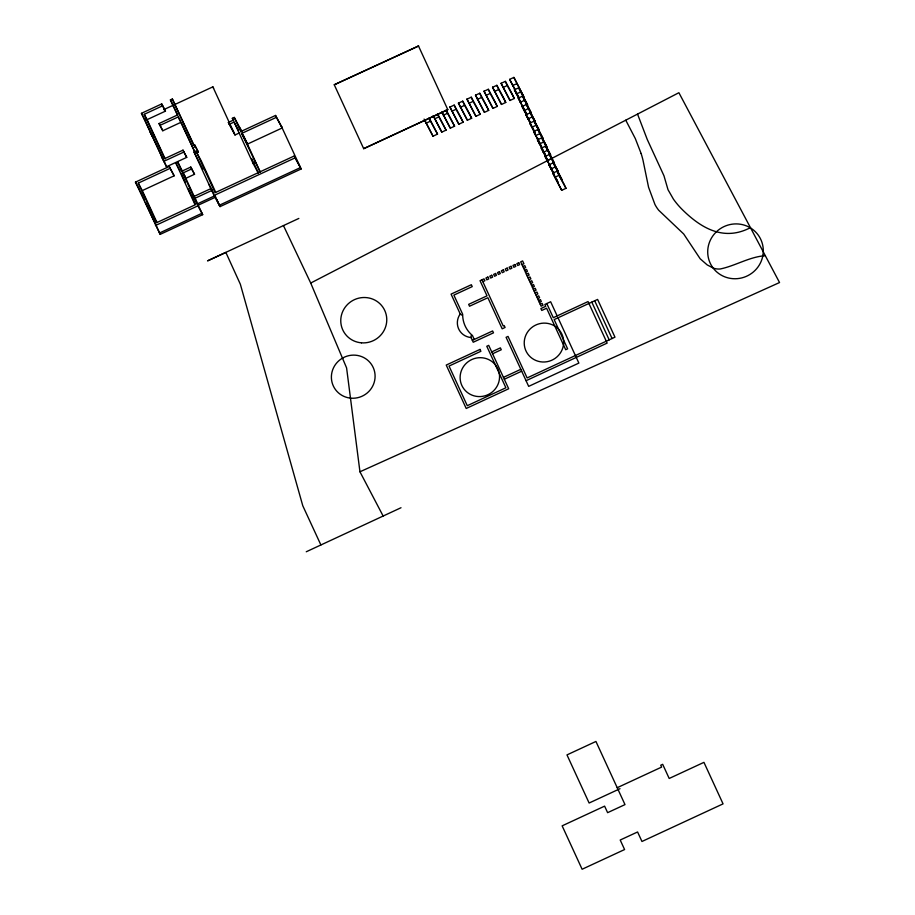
<?xml version="1.0" encoding="UTF-8"?>
<svg xmlns="http://www.w3.org/2000/svg" width="915" height="915" viewBox="0 0 915 915"><rect width="100%" height="100%" fill="white"/><g stroke="black" fill="none" stroke-linecap="round" stroke-linejoin="round"><path stroke-width="1.37" d="M472.357 340.357L492.625 330.956L493.494 332.843L473.227 342.244L471.053 337.532L471.259 335.45M298.839 218.433L207.556 260.867L225.868 252.448L240.348 284.233L302.785 505.778L320.891 544.951M306.262 551.768L401.01 507.734M144.25 114.318L164.654 158.661L183 150.151L186.74 157.369L166.473 166.77L141.448 113.323L161.715 103.921L165.466 111.127L147.121 119.636L144.25 114.318L162.584 105.808L165.466 111.127M159.908 125.424L178.242 116.926L195.433 153.343L181.124 122.244L162.79 130.754L159.038 123.536L177.373 115.038L170.407 99.884L172.34 98.992L194.129 145.416M163.728 109.651L212.863 86.856L213.595 88.206M239.833 132.732L235.006 134.974L228.384 122.438L233.211 120.197L232.341 118.309L234.274 117.417L240.771 129.438M229.253 124.326L234.08 122.084L238.563 130.365M196.393 152.885L198.326 151.993L194.575 144.776L193.614 145.222L172.34 98.992M163.591 161.44L183.869 152.039L186.74 157.369M192.55 148.013L195.444 146.663L198.326 151.993M334.261 84.763L418.521 46.013L334.261 84.763L363.69 148.676L447.801 109.651L418.372 45.75M281.294 126.098L301.138 168.989L220.058 206.607L214.041 195.478L194.06 152.073L195.993 151.169L201.277 160.937L215.597 192.07M282.037 127.471L275.541 115.45L240.782 131.566L234.274 117.417M300.406 167.617L219.326 205.246L214.933 195.719L197.571 203.793L202.684 214.67L160.205 234.366L135.454 182.131L169.241 166.461L174.147 175.806L142.294 190.583L138.256 183.126L170.11 168.349L174.147 175.806M138.256 183.126L156.499 222.757L195.112 204.846L176 163.328L177.933 162.435L184.967 176.412L183.24 173.221M241.651 133.453L276.41 117.337L282.163 127.986L247.416 144.113L241.651 133.453L260.237 172.18M181.799 170.842L185.837 178.299L194.529 174.273L190.778 167.056L182.085 171.094L180.93 168.955M182.954 172.981L191.647 168.943L194.529 174.273M234.08 122.084L253.181 163.602L255.113 162.71M193.797 196.531L211.171 188.479L212.04 190.366L194.666 198.418M299.537 165.729L294.253 155.973L215.105 192.688L195.993 151.169M214.041 195.478L295.122 157.86L301.138 168.989M215.677 197.091L198.303 205.154L193.523 196.325M155.436 225.536L197.903 205.841L202.684 214.67M159.473 233.016L201.941 213.298M449.928 107.078L454.183 105.111L461.194 118.069L463.116 122.233L458.85 124.211L449.928 107.078L458.85 124.211M458.449 103.132L462.716 101.153L469.727 114.112L471.648 118.275L467.382 120.254L458.449 103.132L467.382 120.254M466.982 99.175L471.248 97.196L478.259 110.155L480.169 114.329L475.903 116.308L466.982 99.175L475.903 116.308M475.514 95.217L479.769 93.239L486.78 106.197L488.702 110.372L484.435 112.351L475.514 95.217L484.435 112.351M484.035 91.26L488.301 89.281L495.312 102.24L497.234 106.415L492.968 108.393L484.035 91.26L492.968 108.393M492.567 87.302L496.834 85.324L503.845 98.282L505.755 102.457L501.489 104.436L492.567 87.302L501.489 104.436M501.1 83.345L505.354 81.366L512.366 94.325L514.287 98.5L510.021 100.478L501.1 83.345L510.021 100.478M519.514 98.603L509.621 79.388L513.887 77.409L523.769 96.624L513.887 77.409M434.614 118.859L438.88 116.88L446.062 130.147L441.796 132.126L433.184 115.736M426.001 123.239L430.519 121.146L437.53 134.105L433.012 136.198L424.08 119.076M443.318 115.21L447.572 113.231L454.583 126.19L450.317 128.169L441.876 112.088M451.838 111.253L456.105 109.274L463.116 122.233M460.371 107.295L464.637 105.317L471.648 118.275M468.903 103.338L473.158 101.359L480.169 114.329M477.424 99.38L481.69 97.402L488.702 110.372M485.957 95.423L490.223 93.444L497.234 106.415M494.489 91.466L498.744 89.487L505.755 102.457M503.01 87.508L507.276 85.541L514.287 98.5M512.503 85.644L516.769 83.665M520.155 101.05L514.413 89.807L518.679 87.829L527.612 104.962L518.679 87.829M516.335 93.982L520.601 92.003M523.998 109.388L518.256 98.145L522.522 96.166L531.443 113.3L522.522 96.166M520.178 102.32L524.432 100.341M530.38 122.438L522.088 106.483L526.354 104.504L535.286 121.638L526.354 104.504M524.009 110.646L528.275 108.668M534.852 131.954L525.931 114.821L530.197 112.842L539.118 129.976L530.197 112.842M527.841 118.984L532.107 117.006M534.863 133.213L529.762 123.159L534.028 121.18L542.961 138.314L534.028 121.18M531.684 127.322L535.95 125.344M541.897 147.452L533.605 131.497L537.86 129.518L546.793 146.652L537.86 129.518M535.515 135.66L539.781 133.681M545.729 155.779L537.437 139.823L541.703 137.845L550.624 154.978L541.703 137.845M539.358 143.998L543.624 142.019M547.65 160.583L541.268 148.161L545.534 146.183L554.467 163.316L545.534 146.183M543.19 152.336L547.456 150.357M553.403 172.455L545.111 156.499L549.377 154.521L558.299 171.654L549.377 154.521M547.033 160.674L551.288 158.695M556.434 178.848L557.875 181.971L548.943 164.837L553.209 162.859L562.142 179.992L553.209 162.859M550.864 169.012L555.13 167.033M552.786 173.175L557.052 171.197L564.052 184.155L565.973 188.33L561.707 190.309L552.786 173.175L561.707 190.309M554.696 177.338L558.962 175.36L565.973 188.33M482.834 281.683L484.881 280.733L484.012 278.846L480.032 280.688L487.009 295.842L468.663 304.352L469.532 306.239L487.878 297.73L502.186 328.817L505.08 327.467L504.211 325.58L503.239 326.037L481.965 279.796M521.996 264.664L523.929 263.76L522.625 260.935L520.692 261.827L541.108 306.182L543.03 305.278L542.16 303.391L540.239 304.295M522.865 266.551L524.798 265.647L525.668 267.535L523.735 268.438M524.604 270.325L526.537 269.422L527.406 271.309L525.473 272.213M526.342 274.1L528.275 273.196L529.133 275.083L527.212 275.987M528.081 277.874L530.002 276.971L530.872 278.858L528.95 279.761M529.808 281.648L531.741 280.745L532.61 282.632L530.677 283.536M531.546 285.423L533.479 284.519L534.349 286.406L532.416 287.31M533.285 289.197L535.218 288.294L536.087 290.181L534.154 291.084M535.023 292.972L536.956 292.068L537.826 293.955L535.893 294.859M536.762 296.746L538.695 295.842L539.564 297.73L537.631 298.633M538.5 300.52L540.433 299.617L541.303 301.504L539.37 302.407M491.721 351.898L500.402 347.86L501.271 349.747L492.59 353.785M503.444 377.369L520.818 369.305M504.314 379.256L521.687 371.193M526.068 380.709L607.148 343.102L588.048 301.573L553.289 317.699L546.781 303.54M617.213 787.701L661.614 767.102L660.744 765.215L662.677 764.322L669.197 778.471L703.944 762.355L723.056 803.873L641.964 841.48L637.583 831.975L620.21 840.027L624.59 849.543L582.112 869.25L562.142 825.845L604.609 806.138L607.617 812.669L624.991 804.605L595.939 741.459L566.98 754.898L589.123 803.027L620.015 788.696M383.111 515.98L359.95 471.785L779.546 282.541L678.896 92.712L310.711 283.044L283.456 225.582M750.437 227.641C724.371 241.343 701.942 228.796 682.933 210.221A84.157 82.133 -28.4 0 1 673.463 199.207L668.019 189.714L663.97 175.783L647.282 139.537L637.549 114.135M765.329 255.674C749.362 256.829 735.614 265.773 720.265 268.976A16.344 15.955 -28.4 0 1 713.448 268.152L707.192 264.915L700.181 258.785L683.699 233.988L658.674 210.221A38.922 37.984 -28.4 0 1 654.934 204.457L648.563 187.243L642.993 160.194A108.187 105.58 -28.4 0 0 641.14 153.548M474.279 339.465L472.449 335.496A28.354 27.667 -28.4 0 1 462.67 314.245L453.874 295.122L472.22 286.612L471.351 284.725L451.072 294.127L460.222 313.994L461.938 315.183M625.78 120.231L635.307 138.565L641.14 153.548M509.621 79.388L514.722 88.812M514.413 89.807L519.514 99.243M518.256 98.145L523.986 108.748M525.267 111.744L526.548 114.101M522.088 106.483L526.548 114.73M525.931 114.821L530.391 123.067M529.762 123.159L534.863 132.584M533.605 131.497L540.616 144.467M537.437 139.823L543.167 150.437M541.268 148.161L547.01 158.775M545.111 156.499L550.212 165.935M548.943 164.837L554.044 174.262M447.801 109.651L363.69 148.676M446.291 110.235L454.583 126.19M442.037 112.213L450.317 128.169M437.622 113.918L446.062 130.147M433.355 115.896L441.796 132.126M429.238 118.149L437.53 134.105M424.72 120.254L433.012 136.198M242.704 135.123L247.29 143.586L242.99 134.505M232.341 118.309L233.622 120.677M253.181 163.602L258.305 173.072M228.384 122.438L234.149 133.087M170.407 99.884L177.933 115.313M178.242 116.926L180.552 121.18M194.06 152.073L202.878 169.515M208.792 184.075L213.778 193.58M159.038 123.536L162.79 130.754M176 163.328L180.038 170.785M192.665 194.438L196.691 201.895L185.837 178.299M141.448 113.323L145.062 120.002M150.129 132.195L153.011 137.524M161.417 156.728L164.3 162.058M135.454 182.131L139.492 189.599M557.052 171.197L558.962 175.36M525.267 111.104L526.708 114.238M537.734 138.199L538.695 140.292M544.448 152.794L545.889 155.916M505.354 81.366L507.276 85.541M496.834 85.324L498.744 89.487M594.704 300.783L612.078 338.527M591.811 302.122L609.184 339.865M488.301 89.281L490.223 93.444M479.769 93.239L481.69 97.402M471.248 97.196L473.158 101.359M462.716 101.153L464.637 105.317M557.155 315.904L550.647 301.756L544.848 304.443L545.717 306.331L540.891 308.572L541.76 310.459L546.587 308.218L565.699 349.736L567.62 348.844L554.158 319.587L597.598 299.434L614.971 337.178L527.131 377.929L508.019 336.411L506.087 337.303L528.676 386.37L578.863 363.083L558.024 317.791M454.183 105.111L456.105 109.274M446.143 110.109L447.572 113.231M437.45 113.757L438.88 116.88M429.078 118.012L430.519 121.146M275.541 115.45L276.41 117.337M294.253 155.973L295.122 157.86M240.027 128.066L241.96 132.012M247.416 144.113L260.295 172.089M251.785 158.684L258.35 172.958M212.863 86.856L229.425 122.827M230.603 125.389L235.006 134.974M194.575 144.776L195.444 146.663M216.775 199.47L220.058 206.607M161.715 103.921L162.584 105.808M183 150.151L183.869 152.039M190.778 167.056L191.647 168.943M177.933 162.435L197.903 205.841M181.227 173.381L185.413 182.462M188.399 188.947L195.558 204.525M169.241 166.461L170.11 168.349M147.121 119.636L165.203 158.924M144.33 118.653L166.976 167.628M142.294 190.583L157.003 222.551M140.075 190.869L144.341 199.905M145.359 202.364L160.205 234.366M310.711 283.044L346.591 367.899L359.95 471.785M471.053 337.532A15.326 14.96 -28.4 0 1 460.222 313.994M563.56 344.132L563.388 345.401A19.821 19.341 -28.4 0 1 538.169 361.276A19.821 19.341 -28.4 0 1 525.999 334.856A19.821 19.341 -28.4 0 1 554.399 325.866L555.474 326.552A19.821 19.341 -28.4 0 1 558.367 329.023L559.214 329.96A19.821 19.341 -28.4 0 1 563.4 339.065L563.571 340.323A19.821 19.341 -28.4 0 1 563.56 344.132M762.916 255.319L762.561 257.081A27.953 27.278 -28.4 0 1 741.745 277.92A27.953 27.278 -28.4 0 1 713.963 269.101L712.865 267.695A27.953 27.278 -28.4 0 1 715.267 232.936L716.559 231.644A27.953 27.278 -28.4 0 1 748.676 226.909L750.243 227.778A27.953 27.278 -28.4 0 1 762.916 255.319M342.988 357.845L341.753 358.577A21.983 21.445 -28.4 0 0 349.622 398.025L351.04 398.185A21.983 21.445 -28.4 0 0 374.693 372.108A21.983 21.445 -28.4 0 0 342.988 357.845M487.878 277.051L485.945 277.954L486.814 279.841L488.736 278.938L487.878 277.051M491.732 275.266L489.8 276.158L490.669 278.046L492.602 277.154L491.732 275.266M495.598 273.471L493.665 274.374L494.535 276.261L496.468 275.358L495.598 273.471M499.453 271.686L497.531 272.579L498.401 274.466L500.322 273.574L499.453 271.686M503.319 269.891L501.386 270.783L502.255 272.67L504.188 271.778L503.319 269.891M507.185 268.095L505.252 268.999L506.121 270.886L508.054 269.982L507.185 268.095M511.039 266.311L509.106 267.203L509.975 269.09L511.908 268.198L511.039 266.311M514.905 264.515L512.972 265.407L513.841 267.294L515.774 266.402L514.905 264.515M518.759 262.731L516.838 263.623L517.707 265.51L519.629 264.618L518.759 262.731M480.02 349.404L446.234 365.074L466.215 408.479L508.683 388.772L488.713 345.367L486.78 346.259L505.892 387.777L467.279 405.7L449.036 366.069L480.89 351.291L480.02 349.404M495.896 365.531L495.118 364.536A19.821 19.341 -28.4 0 0 462.899 367.521A19.821 19.341 -28.4 0 0 476.155 396.321A19.821 19.341 -28.4 0 0 499.304 373.629L499.052 372.382A19.821 19.341 -28.4 0 0 495.896 365.531M361.448 342.828A23.127 22.566 -28.4 0 0 384.746 310.471A23.127 22.566 -28.4 0 0 345.104 307.314A23.127 22.566 -28.4 0 0 361.448 342.828"/></g></svg>
